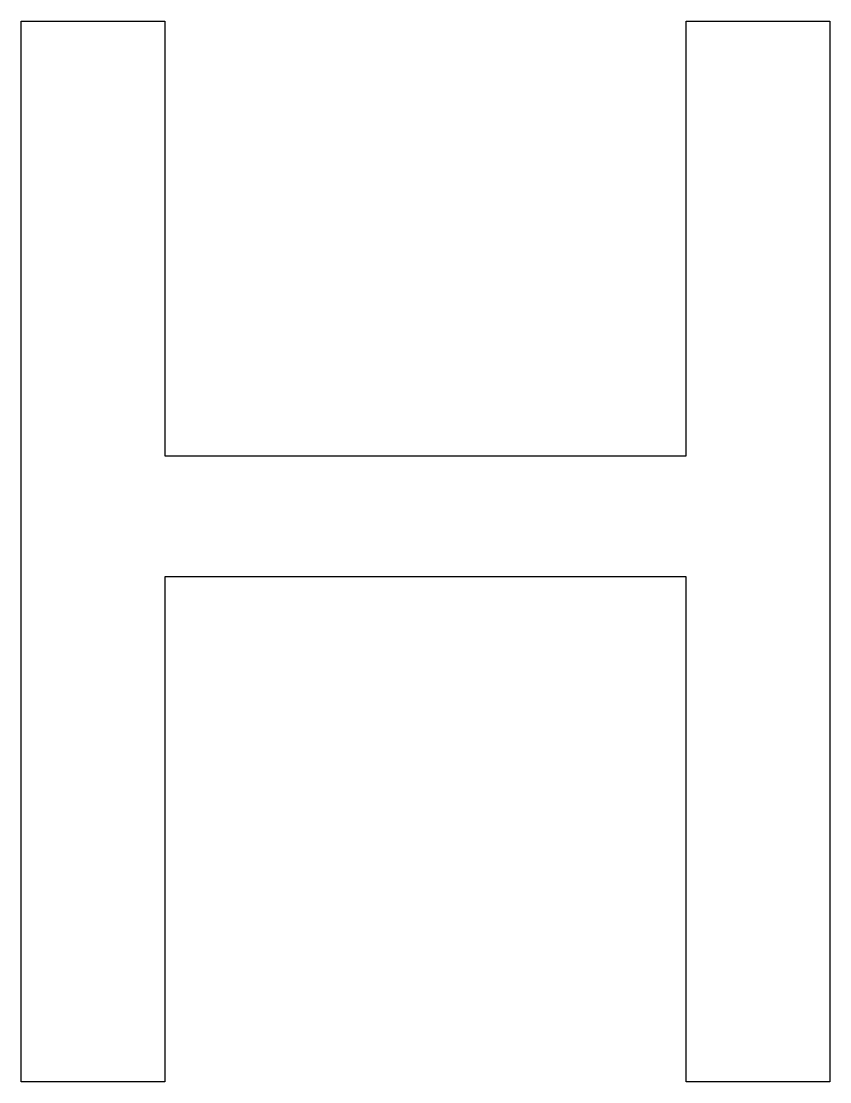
# Model space of a CAD drawing. Extents: x -3.01 to 3.26, y -3.67 to 4.56.
import ezdxf

# ---------------------------------------------------------------- set-up
doc = ezdxf.new("R2010")
doc.units = 0
doc.layers.get('0').update_dxf_attribs({"linetype": 'CONTINUOUS'})

msp = doc.modelspace()

# ---------------------------------------------------------------- linework, layer by layer
at = {"color": 7}
msp.add_lwpolyline([(-3.010738, 4.559351), (-1.897284, 4.559351), (-1.897284, 1.185912), (2.148637, 1.185912), (2.148637, 4.559351), (3.262091, 4.559351), (3.262091, -3.670294), (2.148637, -3.670294), (2.148637, 0.248847), (-1.897284, 0.248847), (-1.897284, -3.670294), (-3.010738, -3.670294), (-3.010738, 4.559351)], dxfattribs=at)

doc.saveas('drawing.dxf')
